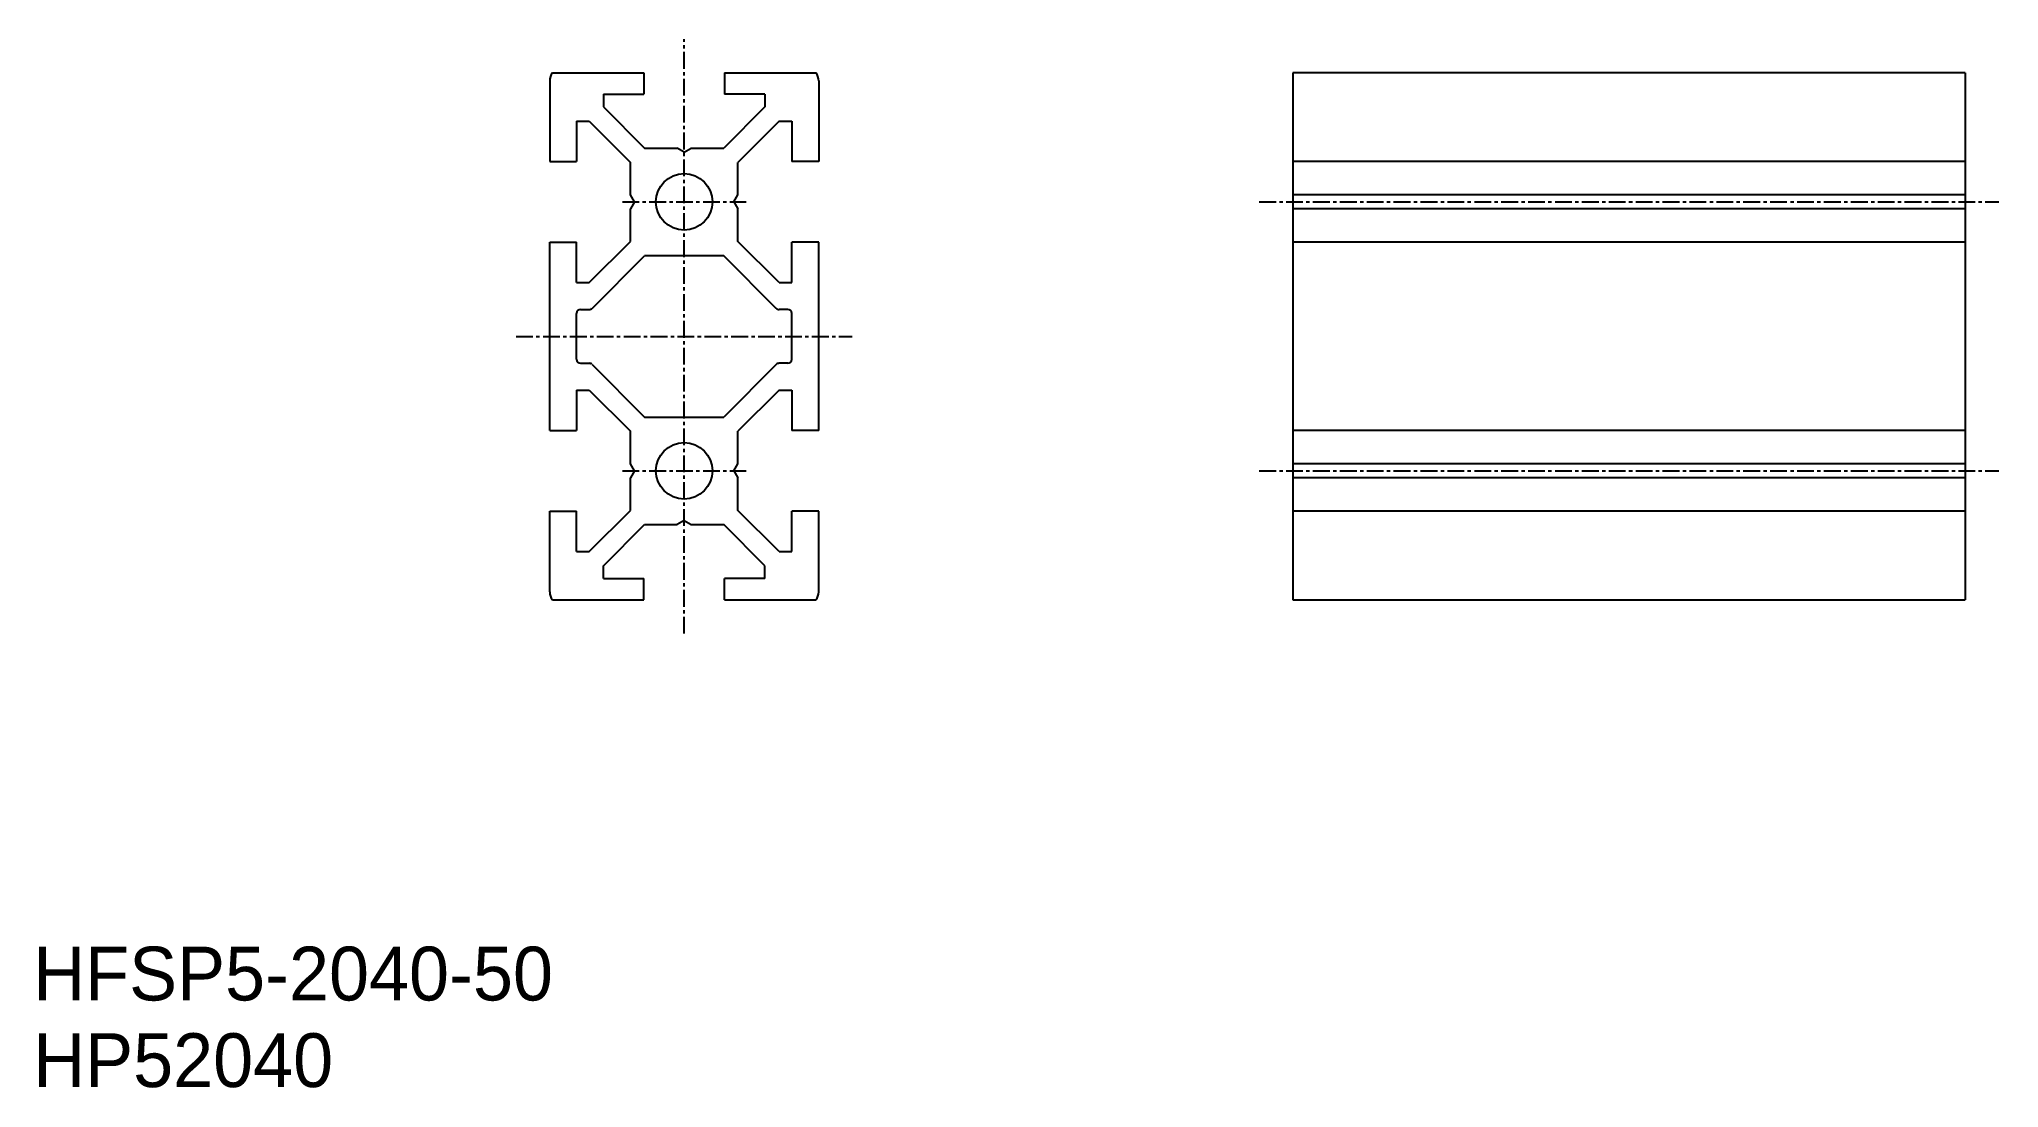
# Model space of a CAD drawing. Extents: x 63 to 208, y 44 to 122.
import ezdxf

# ---------------------------------------------------------------- set-up
doc = ezdxf.new("R2010")
doc.units = 0
doc.linetypes.add('CENTER', pattern=[2, 1.25, -0.25, 0.25, -0.25])
doc.layers.get('0').update_dxf_attribs({"linetype": 'CONTINUOUS'})
doc.layers.add('CENTER', color=1, linetype='CENTER')

msp = doc.modelspace()

# ---------------------------------------------------------------- linework, layer by layer
at = {"color": 7, "linetype": 'CONTINUOUS'}
for p, q in [((100.76, 119.57), (107.56, 119.57)), ((107.56, 119.57), (107.56, 117.97)), ((113.56, 119.57), (120.36, 119.57)), ((113.56, 119.57), (113.56, 117.97)), ((205.82, 119.57), (155.82, 119.57)), ((155.82, 119.57), (155.82, 80.37)), ((205.82, 119.57), (205.82, 80.37)), ((100.56, 118.97), (100.56, 112.97)), ((120.56, 118.97), (120.56, 112.97)), ((104.56, 117.97), (107.56, 117.97)), ((104.56, 117.97), (104.56, 117.03)), ((104.56, 117.03), (107.62, 113.97)), ((116.56, 117.03), (113.5, 113.97)), ((116.56, 117.97), (113.56, 117.97)), ((116.56, 117.97), (116.56, 117.03)), ((102.56, 115.97), (102.56, 112.97)), ((102.56, 115.97), (103.5, 115.97)), ((103.5, 115.97), (106.56, 112.91)), ((117.62, 115.97), (114.56, 112.91)), ((117.62, 115.97), (118.56, 115.97)), ((118.56, 115.97), (118.56, 112.97)), ((107.62, 113.97), (110.04, 113.97)), ((110.56, 113.67), (110.04, 113.97)), ((110.56, 113.67), (111.08, 113.97)), ((111.08, 113.97), (113.5, 113.97)), ((100.56, 112.97), (102.56, 112.97)), ((106.56, 110.49), (106.56, 112.91)), ((114.56, 110.49), (114.56, 112.91)), ((120.56, 112.97), (118.56, 112.97)), ((205.82, 112.97), (155.82, 112.97)), ((106.86, 109.97), (106.56, 110.49)), ((106.86, 109.97), (106.56, 109.45)), ((106.56, 107.03), (106.56, 109.45)), ((114.26, 109.97), (114.56, 110.49)), ((114.26, 109.97), (114.56, 109.45)), ((114.56, 107.03), (114.56, 109.45)), ((205.82, 110.49), (155.82, 110.49)), ((205.82, 109.45), (155.82, 109.45)), ((100.56, 106.97), (102.56, 106.97)), ((100.56, 92.97), (100.56, 106.97)), ((102.56, 103.97), (102.56, 106.97)), ((103.5, 103.97), (106.56, 107.03)), ((117.62, 103.97), (114.56, 107.03)), ((120.56, 106.97), (118.56, 106.97)), ((118.56, 103.97), (118.56, 106.97)), ((120.56, 92.97), (120.56, 106.97)), ((205.82, 106.97), (155.82, 106.97)), ((103.71, 102.05), (107.62, 105.97)), ((113.5, 105.97), (107.62, 105.97)), ((117.41, 102.05), (113.5, 105.97)), ((102.56, 103.97), (103.5, 103.97)), ((117.62, 103.97), (118.56, 103.97)), ((102.56, 98.27), (102.56, 101.67)), ((102.86, 101.97), (103.49, 101.97)), ((118.26, 101.97), (117.62, 101.97)), ((118.56, 98.27), (118.56, 101.67)), ((102.86, 97.97), (103.49, 97.97)), ((103.71, 97.88), (107.62, 93.97)), ((117.41, 97.88), (113.5, 93.97)), ((118.26, 97.97), (117.62, 97.97)), ((102.56, 95.97), (102.56, 92.97)), ((102.56, 95.97), (103.5, 95.97)), ((103.5, 95.97), (106.56, 92.91)), ((117.62, 95.97), (114.56, 92.91)), ((117.62, 95.97), (118.56, 95.97)), ((118.56, 95.97), (118.56, 92.97)), ((107.62, 93.97), (113.5, 93.97)), ((100.56, 92.97), (102.56, 92.97)), ((106.56, 90.49), (106.56, 92.91)), ((114.56, 90.49), (114.56, 92.91)), ((120.56, 92.97), (118.56, 92.97)), ((205.82, 92.97), (155.82, 92.97)), ((106.86, 89.97), (106.56, 90.49)), ((114.26, 89.97), (114.56, 90.49)), ((205.82, 90.49), (155.82, 90.49)), ((106.86, 89.97), (106.56, 89.45)), ((106.56, 87.03), (106.56, 89.45)), ((114.26, 89.97), (114.56, 89.45)), ((114.56, 87.03), (114.56, 89.45)), ((205.82, 89.45), (155.82, 89.45)), ((100.56, 86.97), (102.56, 86.97)), ((100.56, 80.97), (100.56, 86.97)), ((102.56, 83.97), (102.56, 86.97)), ((103.5, 83.97), (106.56, 87.03)), ((110.56, 86.27), (110.04, 85.97)), ((110.56, 86.27), (111.08, 85.97)), ((117.62, 83.97), (114.56, 87.03)), ((120.56, 86.97), (118.56, 86.97)), ((118.56, 83.97), (118.56, 86.97)), ((120.56, 80.97), (120.56, 86.97)), ((205.82, 86.97), (155.82, 86.97)), ((104.56, 82.91), (107.62, 85.97)), ((107.62, 85.97), (110.04, 85.97)), ((111.08, 85.97), (113.5, 85.97)), ((116.56, 82.91), (113.5, 85.97)), ((102.56, 83.97), (103.5, 83.97)), ((117.62, 83.97), (118.56, 83.97)), ((104.56, 81.97), (104.56, 82.91)), ((104.56, 81.97), (107.56, 81.97)), ((107.56, 80.37), (107.56, 81.97)), ((116.56, 81.97), (113.56, 81.97)), ((113.56, 80.37), (113.56, 81.97)), ((116.56, 81.97), (116.56, 82.91)), ((100.76, 80.37), (107.56, 80.37)), ((113.56, 80.37), (120.36, 80.37)), ((155.82, 80.37), (205.82, 80.37))]:
    msp.add_line(p, q, dxfattribs=at)
for centre in [(110.56, 109.97), (110.56, 89.97)]:
    msp.add_circle(centre, 2.1, dxfattribs=at)
for centre, radius, start, end in [((101.56, 118.97), 1, 143.1301, 180), ((119.56, 118.97), 1, 0, 36.8699), ((103.49, 102.27), 0.3, 270, 315.0002), ((117.62, 102.27), 0.3, 225, 270), ((102.86, 101.67), 0.3, 90, 180), ((118.26, 101.67), 0.3, 360, 90), ((102.86, 98.27), 0.3, 180, 270), ((103.49, 97.67), 0.3, 44.9998, 90), ((117.62, 97.67), 0.3, 90, 135), ((118.26, 98.27), 0.3, 270, 0), ((101.56, 80.97), 1, 180, 216.8699), ((119.56, 80.97), 1, 323.1301, 0)]:
    msp.add_arc(centre, radius, start, end, dxfattribs=at)
at = {"layer": 'CENTER', "color": 1, "linetype": 'CENTER'}
for p, q in [((110.56, 77.87), (110.56, 122.07)), ((105.96, 109.97), (115.16, 109.97)), ((153.32, 109.97), (208.32, 109.97)), ((98.06, 99.97), (123.06, 99.97)), ((105.96, 89.97), (115.16, 89.97)), ((153.32, 89.97), (208.32, 89.97))]:
    msp.add_line(p, q, dxfattribs=at)

# ---------------------------------------------------------------- texts
at = {"color": 7, "linetype": 'CONTINUOUS'}
for s, p in [('HFSP5-2040-50', (62.15, 50.59)), ('HP52040', (62.15, 44.15))]:
    msp.add_text(s, height=4, dxfattribs=at).set_placement(p)

doc.saveas('drawing.dxf')
